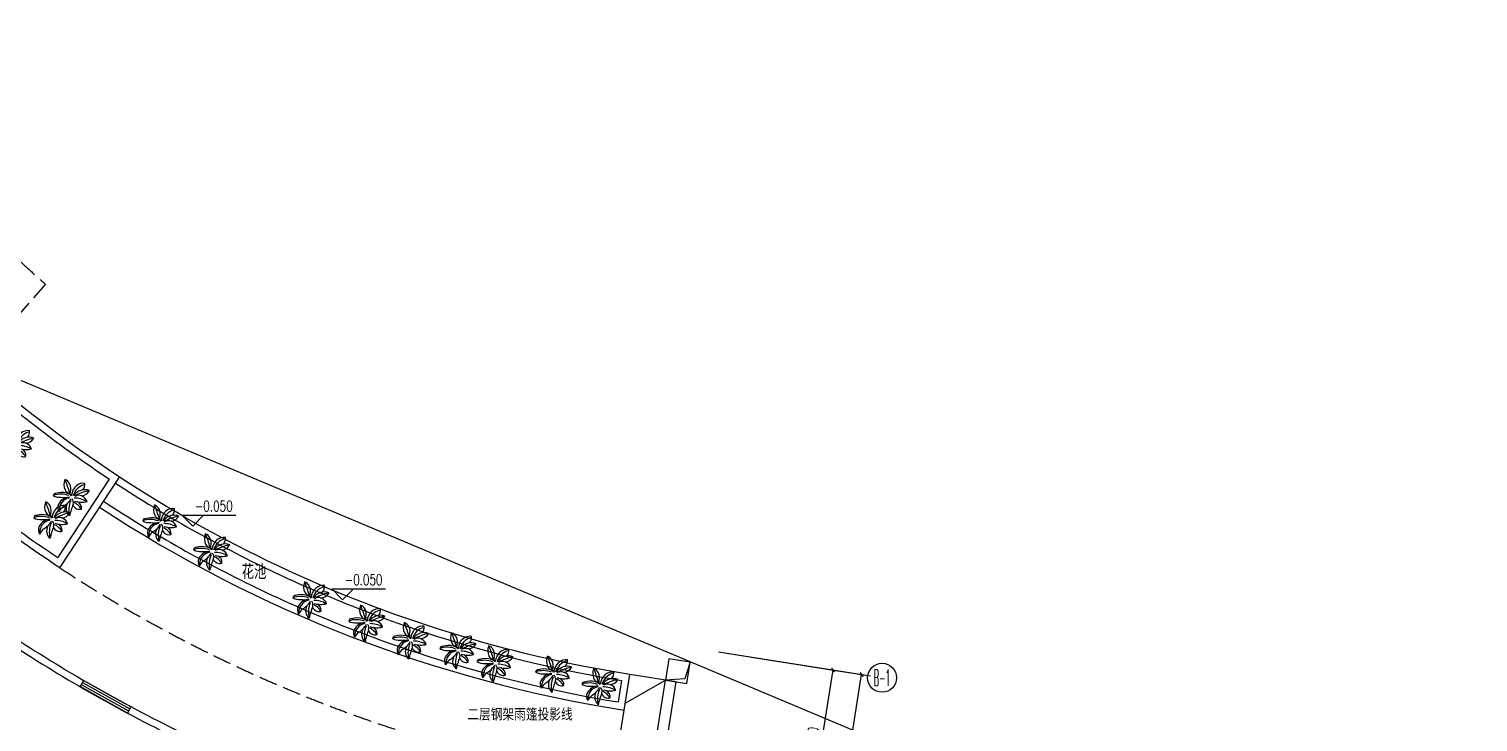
# Model space of a CAD drawing. Extents: x 13680 to 1640314, y -473492 to 65390.
# Drawn here: x 1234053 to 1274083, y -424254 to -405111 of the extents above; entities that cross this region are included whole.
import ezdxf
from ezdxf.enums import TextEntityAlignment as Align

# ---------------------------------------------------------------- set-up
doc = ezdxf.new("R2010")
doc.units = 0
doc.header["$LTSCALE"] = 1000
doc.header["$MEASUREMENT"] = 0
doc.linetypes.add('DASH', pattern=[0.35, 0.25, -0.1])
for name, color, linetype in [('AXIS', 1, 'Continuous'), ('AXIS_TEXT', 7, 'Continuous'), ('DIM_ELEV', 3, 'Continuous'), ('DIM_IDEN', 8, 'Continuous'), ('LINE', 123, 'Continuous'), ('PUB_TEXT', 7, 'Continuous'), ('STAIR', 2, 'Continuous'), ('TC填充', 8, 'Continuous'), ('WALL', 255, 'Continuous'), ('WINDOW', 2, 'Continuous'), ('WIRE-照明', 120, 'Continuous'), ('室外建筑', 8, 'Continuous')]:
    doc.layers.add(name, color=color, linetype=linetype)
doc.styles.add('-DXTGEDITXT', font='GEDITXT', dxfattribs={"bigfont": 'DXT'})
doc.styles.add('_HZTXT', font='txt.shx', dxfattribs={"width": 0.8, "bigfont": 'HZTXT.shx'})
doc.styles.add('_TCH_AXIS', font='COMPLEX', dxfattribs={"bigfont": 'GBCBIG'})
doc.styles.add('_TCH_DIM', font='SIMPLEX', dxfattribs={"bigfont": 'GBCBIG'})
doc.styles.add('_TCH_DIM_T3', font='SIMPLEX', dxfattribs={"width": 0.705882, "bigfont": 'GBCBIG'})
doc.styles.add('宋体', font='', dxfattribs={"width": 0.8})
doc.styles.get('宋体').set_extended_font_data('SimSun')
doc.dimstyles.new('_TCH_ARCH&&100', dxfattribs={"dimtxt": 297.5, "dimasz": 100, "dimexe": 250, "dimexo": 300, "dimgap": 126.25, "dimtad": 1, "dimdec": 0, "dimzin": 0, "dimdsep": 46, "dimtxsty": '_TCH_DIM_T3', "dimblk": 'ARCHTICK', "dimcen": 0.09, "dimclrt": 7, "dimazin": 2, "dimtfac": 1, "dimtdec": 0, "dimtix": 1, "dimtmove": 2, "dimatfit": 3, "dimfxl": 1, "dimtolj": 1, "dimtzin": 0, "dimarcsym": 0})

# ---------------------------------------------------------------- blocks, each defined once
blk = doc.blocks.new('$plan$00001750')
for centre, major_axis, start_param, end_param in [((17, 114, 0), (0, 93.6), 1.11499, 2.093287), ((-73, 78, 0), (0, 80.4), 4.397262, 6.022737), ((-906, -318, 0), (0, 1105), -1.239328, -1.130587), ((102, 7, 0), (0, 118), -0.15394, 1.454168), ((-136, 16, 0), (0, 22.1), -0.198318, 1.519784), ((-91, -251, 0), (0, 282), -0.29903, 0.271271), ((-97, 183, 0), (0, 179), 2.752054, 3.192925), ((-82, -168, 0), (0, 214), -0.229406, 0.279503), ((-14, -130, 0), (0, 135), 0.006525, 0.98348), ((-52, 650, 0), (0, 647), 3.074241, 3.208944), ((-11, 95, 0), (0, 55.8), 2.093287, 2.903508), ((-72, -107, 0), (0, 153), -0.543635, -0.247289), ((-16, 48, 0), (0, 10.7), 2.323546, 5.135051), ((-34, 6, 0), (0, 38.1), -1.346537, -0.64172), ((68, 97, 0), (0, 108), 2.147448, 2.37262), ((136, -35, 0), (0, 150), 0.232593, 1.216172), ((115, -77, 0), (0, 146), -0.327582, 0.869146), ((65, -68, 0), (0, 89.4), -1.16237, 0.476727), ((236, -496, 0), (0, 565), 0.184502, 0.439209), ((81, 125, 0), (0, 108), 3.185365, 4.080908), ((61, 116, 0), (0, 66.3), 3.895366, 4.823018), ((-61, -83, 0), (0, 64), 1.13134, 2.191687), ((-11, -113, 0), (0, 110), 0.088349, 1.614951), ((-14, -181, 0), (0, 123), 0.550497, 1.054887), ((-172, 143, 0), (0, 250), 3.648841, 4.062189), ((20, -91, 0), (0, 76.4), 1.003755, 2.575446), ((124, -104, 0), (0, 171), 1.08569, 1.869881), ((648, -374, 0), (0, 807), 1.165791, 1.296816), ((-16, -40, 0), (0, 39.9), 4.307384, 5.60765), ((70, -20, 0), (0, 79), 2.124352, 3.403386), ((29, -266, 0), (0, 263), -0.480231, 0.019303), ((-38, -210, 0), (0, 185), -0.902467, -0.408308), ((88, 220, 0), (0, 258), 2.869623, 3.355493), ((38, -91, 0), (0, 58.7), 4.618785, 5.982588)]:
    blk.add_ellipse(centre, major_axis=major_axis, ratio=0.853879, start_param=start_param, end_param=end_param)
blk = doc.blocks.new('$plan$00001751')
at = {"xscale": 3.2199, "yscale": 3.2199, "zscale": 3.2199}
blk.add_blockref('$plan$00001750', (0, 0), dxfattribs=at)
blk = doc.blocks.new('_ArchTick')
at = {"color": 0, "linetype": 'ByBlock', "const_width": 0.4}
blk.add_lwpolyline([(-0.5, -0.5), (0.5, 0.5)], dxfattribs=at)
blk = doc.blocks.new('*D306')
at = {"layer": 'AXIS', "color": 0, "lineweight": -2, "transparency": 16777216}
for p, q in [((1249060, -438480), (1252468, -439019)), ((1251595, -442931), (1252221, -438980)), ((1248434, -442430), (1251842, -442970))]:
    blk.add_line(p, q, dxfattribs=at)
at = {"layer": 'Defpoints', "color": 0, "transparency": 16777216}
for p in [(1248764, -438433), (1252221, -438980), (1248138, -442383)]:
    blk.add_point(p, dxfattribs=at)
at = {"layer": 'AXIS', "color": 0, "lineweight": -2, "transparency": 16777216, "xscale": 100, "yscale": 100, "zscale": 100}
for p, rotation in [((1252221, -438980), 80.99988415222755), ((1251595, -442931), 260.9998841522275)]:
    blk.add_blockref('_ArchTick', p, dxfattribs=dict(at, rotation=rotation))
at = {"layer": 'AXIS', "color": 7, "transparency": 16777216, "insert": (1251636, -440913), "char_height": 297.5, "attachment_point": 5, "rotation": 80.9999, "style": '_TCH_DIM_T3'}
blk.add_mtext('\\A1;4000', dxfattribs=at)
blk = doc.blocks.new('*D307')
at = {"layer": 'AXIS', "color": 0, "lineweight": -2, "transparency": 16777216}
for p, q in [((1249060, -438480), (1253258, -439145)), ((1249945, -458464), (1253011, -439105)), ((1245994, -457838), (1250192, -458503))]:
    blk.add_line(p, q, dxfattribs=at)
at = {"layer": 'Defpoints', "color": 0, "transparency": 16777216}
for p in [(1248764, -438433), (1253011, -439105), (1245698, -457791)]:
    blk.add_point(p, dxfattribs=at)
at = {"layer": 'AXIS', "color": 0, "lineweight": -2, "transparency": 16777216, "xscale": 100, "yscale": 100, "zscale": 100}
for p, rotation in [((1253011, -439105), 80.9998841522272), ((1249945, -458464), 260.9998841522272)]:
    blk.add_blockref('_ArchTick', p, dxfattribs=dict(at, rotation=rotation))
at = {"layer": 'AXIS', "color": 7, "transparency": 16777216, "insert": (1251206, -448742), "char_height": 297.5, "attachment_point": 5, "rotation": 80.9999, "style": '_TCH_DIM_T3'}
blk.add_mtext('\\A1;19600', dxfattribs=at)
blk = doc.blocks.new('$TCHSYS$WIN2D')
for p, q in [((-0.5, 0.5), (0.5, 0.5)), ((-0.5, 0.5), (-0.5, -0.5)), ((0.5, 0.5), (0.5, -0.5)), ((0.5, 0.167), (-0.5, 0.167)), ((0.5, -0.167), (-0.5, -0.167)), ((-0.5, -0.5), (0.5, -0.5))]:
    blk.add_line(p, q)
blk = doc.blocks.new('1FX')
at = {"layer": 'AXIS'}
blk.add_line((1249971.6, -438624), (1253181.6, -439132.5), dxfattribs=at)
blk.add_circle((1253576.7, -439195), 400, dxfattribs=at)
at = {"layer": 'DIM_ELEV'}
for p, q in [((1234535, -435007.3), (1234235, -434707.3)), ((1234235, -434707.3), (1235722.1, -434707.3)), ((1234535, -435007.3), (1234835, -434707.3)), ((1238674.5, -437041.8), (1238374.5, -436741.8)), ((1238374.5, -436741.8), (1239861.5, -436741.8)), ((1238674.5, -437041.8), (1238974.5, -436741.8))]:
    blk.add_line(p, q, dxfattribs=at)
at = {"layer": 'LINE'}
blk.add_line((1241180, -438855.3), (1241180.2, -438854.8), dxfattribs=at)
for points in [[(1246448.8, -440091), (1246605.3, -439103.3, -0.1430316), (1228405.3, -430508.1), (1226421.3, -432758.4)], [(1230807.2, -435880.8, -0.0334174), (1226703.6, -432740.6), (1228423, -430790.3, 0.0332776), (1232234.7, -433707.7, 0.0332776)], [(1230864.3, -436158.2, -0.0360011), (1226421.3, -432758.4, -0.0347124)], [(1232401.5, -433818, 0.0340987), (1236686.5, -436231.8, 0.0340987)], [(1236686.5, -436231.8, 0.0366167), (1241606.4, -438149.4)], [(1241606.4, -438149.4, 0.0339709), (1246376.5, -439269), (1246282.7, -439861.7)]]:
    blk.add_lwpolyline(points, format="xyb", dxfattribs=at)
for points in [[(1230807.2, -435880.8), (1232234.7, -433707.7)], [(1230864.3, -436158.3), (1232511.4, -433650.8)]]:
    blk.add_lwpolyline(points, dxfattribs=at)
for radius, start, end in [(36900, 236.7, 261), (36700, 236.7, 244.48776), (36700, 244.48776, 252.9), (36700, 252.9, 260.68776)]:
    blk.add_arc((1252221.3, -403645.3), radius, start, end, dxfattribs=at)
at = {"layer": 'LINE', "linetype": 'DASH', "ltscale": 2}
blk.add_arc((1252221.2, -403645.3), 38900, 236.70002, 261, dxfattribs=at)
at = {"layer": 'STAIR'}
blk.add_line((1246135.9, -442066.4), (1246448.8, -440091), dxfattribs=at)
at = {"layer": 'TC填充', "linetype": 'DASH', "ltscale": 2}
blk.add_lwpolyline([(1221909.9, -422881.5), (1224443, -421274, 0.0707981), (1230464.2, -428323.9), (1226562.4, -432749.6)], format="xyb", dxfattribs=at)
at = {"layer": 'WALL', "linetype": 'ByBlock'}
for radius in [41200, 41400]:
    blk.add_arc((1252221.3, -403645.3), radius, 236.95483, 244.50807, dxfattribs=at)
at = {"layer": '室外建筑'}
for p, q in [((1247889.3, -439306.7), (1246605.3, -439103.3)), ((1246480.2, -439893.5), (1247593, -439259.8)), ((1246480.2, -439893.5), (1247593, -439259.8)), ((1246950.7, -445232.8), (1247889.3, -439306.7))]:
    blk.add_line(p, q, dxfattribs=at)
blk.add_lwpolyline([(1247686.9, -438667.2), (1247593, -439259.8), (1248185.6, -439353.6), (1248279.5, -438761)], close=True, dxfattribs=at)
blk.add_lwpolyline([(1247686.9, -438667.2), (1247593, -439259.8), (1248185.6, -439353.6), (1248279.5, -438761)], close=True, dxfattribs=at)
for points in [[(1248279.5, -438761), (1248128.6, -439227.7), (1247593, -439259.8)], [(1248279.5, -438761), (1248128.6, -439227.7), (1247593, -439259.8)], [(1243721.1, -458591.7), (1244511.2, -458716.9), (1244839.9, -456642.6), (1245926, -456814.8), (1247693.6, -445654.4), (1246607.5, -445482.2), (1247593, -439259.8)]]:
    blk.add_lwpolyline(points, dxfattribs=at)
at = {"layer": 'DIM_IDEN', "linetype": 'ByBlock'}
for p in [(1229644.3, -432771, 0), (1231179.1, -434223.2, 0), (1230641.3, -434837, 0), (1233652, -434923.8, 0), (1235057.8, -435720.3, 0), (1237797.9, -437047.1, 0), (1239343.5, -437690.3, 0), (1240550.7, -438170.3, 0), (1241859.6, -438451.5, 0), (1242886, -438811.8, 0), (1244504.4, -439098, 0), (1245785, -439437.6, 0)]:
    blk.add_blockref('$plan$00001751', p, dxfattribs=at)
at = {"layer": 'WINDOW', "xscale": -1500.000000000008, "yscale": 200, "zscale": -1500.000000000008, "rotation": 330.872804384032}
blk.add_blockref('$TCHSYS$WIN2D', (1232124.2, -439718.1), dxfattribs=at)
at = {"layer": 'AXIS_TEXT', "style": '_TCH_AXIS', "width": 0.368421}
blk.add_text('B-1', height=452.55, dxfattribs=at).set_placement((1253350.4, -439421.3), (1253803, -439421.3), align=Align.FIT)
at = {"layer": 'PUB_TEXT', "style": '_TCH_DIM', "width": 0.705882}
for p in [(1234592.1, -434602.3), (1238731.5, -436636.8)]:
    blk.add_text('-0.050', height=297.5, dxfattribs=at).set_placement(p)
at = {"layer": 'PUB_TEXT', "linetype": 'Continuous', "ltscale": 1.1, "style": '-DXTGEDITXT', "width": 0.9}
blk.add_text('花池', height=400, dxfattribs=at).set_placement((1235884.1, -436469.6))
at = {"layer": 'PUB_TEXT', "linetype": 'ByBlock', "style": '宋体', "width": 0.8}
blk.add_text('二层钢架雨篷投影线', height=296.2, dxfattribs=at).set_placement((1242119.5, -440346.5))
at = {"layer": 'WALL', "color": 2, "style": '_HZTXT', "width": 0.8, "flags": 8}
blk.add_attdef('北', text='', height=500, rotation=8, dxfattribs=at).set_placement((1194354.1, -399376.5), align=Align.MIDDLE)
at = {"layer": 'AXIS'}
for p1, distance, picture, middle in [((1245697.6, -457791.4), -4300, '*D307', (1251206.1, -448741.7)), ((1248138, -442383.5), -3500, '*D306', (1251636.1, -440912.6))]:
    dim = blk.add_aligned_dim(p1=p1, p2=(1248763.7, -438432.7), distance=distance, dimstyle='_TCH_ARCH&&100', dxfattribs=at)
    dim.commit()
    dim.dimension.update_dxf_attribs({"geometry": picture, "text_midpoint": middle})

msp = doc.modelspace()

# ---------------------------------------------------------------- linework, layer by layer
at = {"layer": 'WIRE-照明'}
msp.add_line((1222280.299, -409961.608), (1280892.669, -434591.571), dxfattribs=at)

# ---------------------------------------------------------------- block references
msp.add_blockref('1FX', (4043.544, 16162.546))

doc.saveas('drawing.dxf')
